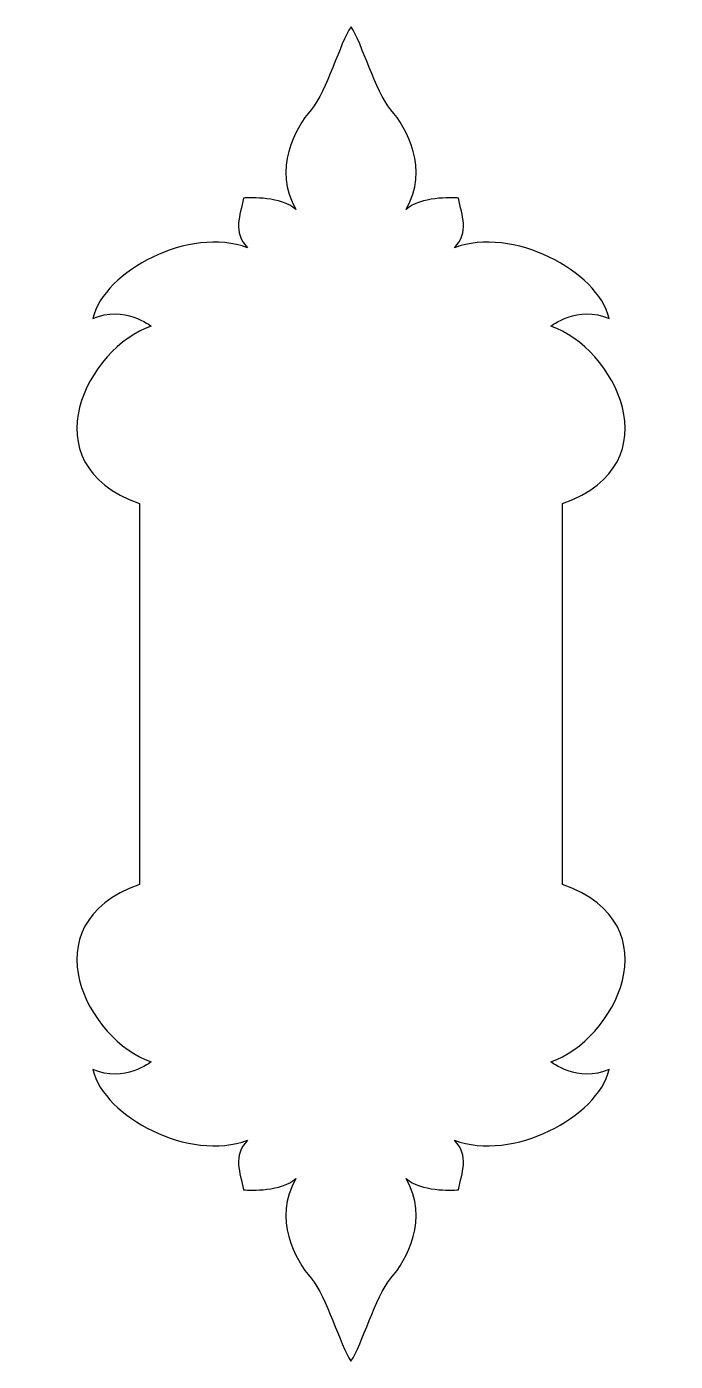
# Model space of a CAD drawing. Header units: centimetres. Extents: x -5 to 5, y -10.2 to 10.2.
import ezdxf

# ---------------------------------------------------------------- set-up
doc = ezdxf.new("R2010")
doc.units = ezdxf.units.CM
doc.header["$MEASUREMENT"] = 0
doc.layers.add('Camada 1', color=7, linetype='Continuous')

msp = doc.modelspace()

# ---------------------------------------------------------------- linework, layer by layer
at = {"layer": 'Camada 1'}
msp.add_open_spline([(3.24977, -0.04778), (3.24977, -0.04778), (3.24977, -2.92336), (3.24977, -2.92336), (3.24977, -2.92336), (4.98062, -3.54622), (4.02624, -5.32858), (3.06959, -5.64833), (3.06959, -5.64833), (3.06959, -5.64833), (3.48054, -5.97377), (3.96674, -5.7653), (3.96674, -5.7653), (3.78825, -6.49965), (2.47846, -7.18463), (1.58726, -6.85134), (1.58726, -6.85134), (1.82345, -7.09547), (1.7004, -7.34548), (1.65092, -7.61342), (1.65092, -7.61342), (1.5318, -7.62339), (1.07733, -7.63731), (0.84505, -7.44089), (0.84505, -7.44089), (1.2084, -8.05816), (0.8532, -8.68737), (0.61306, -8.97119), (0.61306, -8.97119), (0.36901, -9.25964), (0.17062, -9.9914), (-0.00003, -10.2455), (-0.00003, -10.2455), (-0.17069, -9.99139), (-0.36904, -9.25964), (-0.6131, -8.97119), (-0.6131, -8.97119), (-0.85321, -8.68737), (-1.20839, -8.05817), (-0.84509, -7.44089), (-0.84509, -7.44089), (-1.07731, -7.63732), (-1.53182, -7.62337), (-1.65091, -7.61342), (-1.65091, -7.61342), (-1.70049, -7.34548), (-1.82352, -7.09547), (-1.5873, -6.85134), (-1.5873, -6.85134), (-2.47847, -7.18464), (-3.78832, -6.49966), (-3.96683, -5.7653), (-3.96683, -5.7653), (-3.48063, -5.97377), (-3.06971, -5.64833), (-3.06971, -5.64833), (-3.06971, -5.64833), (-4.02628, -5.32858), (-4.98069, -3.54622), (-3.24989, -2.92336), (-3.24989, -2.92336), (-3.24989, -2.92336), (-3.24988, 0.00003), (-3.24988, 0.00003), (-3.24988, 0.00003), (-3.24988, 0.00003), (-3.24988, 2.92333), (-3.24988, 2.92333), (-3.24988, 2.92333), (-4.98068, 3.54624), (-4.02627, 5.32866), (-3.0697, 5.64838), (-3.0697, 5.64838), (-3.0697, 5.64838), (-3.4806, 5.97382), (-3.96682, 5.76535), (-3.96682, 5.76535), (-3.78831, 6.4997), (-2.47849, 7.18465), (-1.58729, 6.85136), (-1.58729, 6.85136), (-1.82354, 7.09544), (-1.70048, 7.34555), (-1.6509, 7.61349), (-1.6509, 7.61349), (-1.53184, 7.62341), (-1.07731, 7.63738), (-0.84508, 7.44096), (-0.84508, 7.44096), (-1.20838, 8.05815), (-0.8532, 8.68736), (-0.61309, 8.9712), (-0.61309, 8.9712), (-0.36901, 9.25968), (-0.17063, 9.99141), (0, 10.24549), (0, 10.24549), (0.17066, 9.99141), (0.36904, 9.25968), (0.61309, 8.9712), (0.61309, 8.9712), (0.8532, 8.68735), (1.20843, 8.05812), (0.84508, 7.44096), (0.84508, 7.44096), (1.07736, 7.63739), (1.53183, 7.62342), (1.65095, 7.61349), (1.65095, 7.61349), (1.70043, 7.34555), (1.82348, 7.09544), (1.58729, 6.85136), (1.58729, 6.85136), (2.47849, 7.18466), (3.78828, 6.49968), (3.96677, 5.76535), (3.96677, 5.76535), (3.48057, 5.97382), (3.06962, 5.64838), (3.06962, 5.64838), (3.06962, 5.64838), (4.02625, 5.32868), (4.98065, 3.54627), (3.2498, 2.92333), (3.2498, 2.92333), (3.2498, 2.92333), (3.2498, 0.04781), (3.2498, 0.04781), (3.2498, 0.04781), (3.2498, 0.04781), (3.2498, -0.04778), (3.2498, -0.04778), (3.2498, -0.04778), (3.2498, -0.04778), (3.24977, -0.04778), (3.24977, -0.04778)], degree=3, knots=[0, 0, 0, 0, 0.02857143, 0.02857143, 0.02857143, 0.02857143, 0.05714286, 0.05714286, 0.05714286, 0.05714286, 0.08571429, 0.08571429, 0.08571429, 0.08571429, 0.11428571, 0.11428571, 0.11428571, 0.11428571, 0.14285714, 0.14285714, 0.14285714, 0.14285714, 0.17142857, 0.17142857, 0.17142857, 0.17142857, 0.2, 0.2, 0.2, 0.2, 0.22857143, 0.22857143, 0.22857143, 0.22857143, 0.25714286, 0.25714286, 0.25714286, 0.25714286, 0.28571429, 0.28571429, 0.28571429, 0.28571429, 0.31428571, 0.31428571, 0.31428571, 0.31428571, 0.34285714, 0.34285714, 0.34285714, 0.34285714, 0.37142857, 0.37142857, 0.37142857, 0.37142857, 0.4, 0.4, 0.4, 0.4, 0.42857143, 0.42857143, 0.42857143, 0.42857143, 0.45714286, 0.45714286, 0.45714286, 0.45714286, 0.48571429, 0.48571429, 0.48571429, 0.48571429, 0.51428571, 0.51428571, 0.51428571, 0.51428571, 0.54285714, 0.54285714, 0.54285714, 0.54285714, 0.57142857, 0.57142857, 0.57142857, 0.57142857, 0.6, 0.6, 0.6, 0.6, 0.62857143, 0.62857143, 0.62857143, 0.62857143, 0.65714286, 0.65714286, 0.65714286, 0.65714286, 0.68571429, 0.68571429, 0.68571429, 0.68571429, 0.71428571, 0.71428571, 0.71428571, 0.71428571, 0.74285714, 0.74285714, 0.74285714, 0.74285714, 0.77142857, 0.77142857, 0.77142857, 0.77142857, 0.8, 0.8, 0.8, 0.8, 0.82857143, 0.82857143, 0.82857143, 0.82857143, 0.85714286, 0.85714286, 0.85714286, 0.85714286, 0.88571429, 0.88571429, 0.88571429, 0.88571429, 0.91428571, 0.91428571, 0.91428571, 0.91428571, 0.94285714, 0.94285714, 0.94285714, 0.94285714, 1, 1, 1, 1], dxfattribs=at)

doc.saveas('drawing.dxf')
